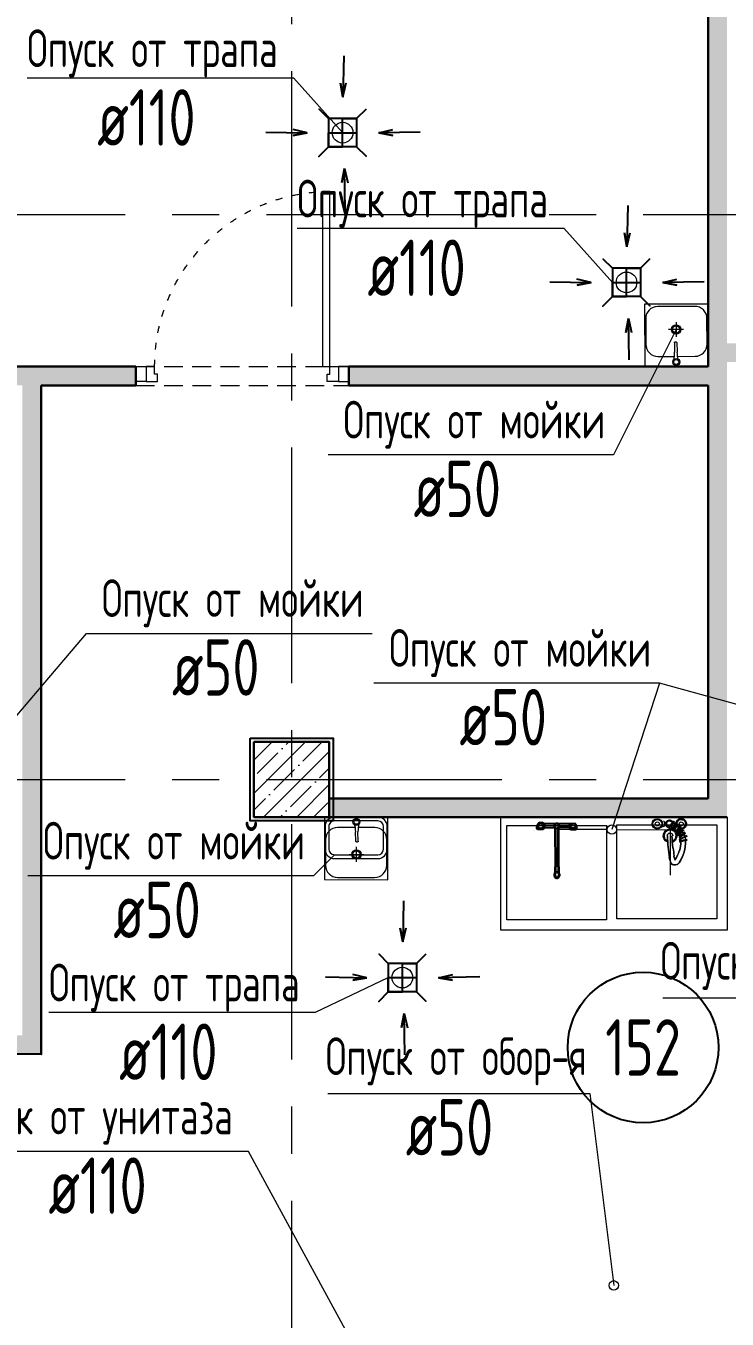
# Model space of a CAD drawing. Header units: millimetres. Extents: x -8689834 to 9419935, y -117443 to 166298.
# Drawn here: x -207644 to -203923, y 109735 to 116603 of the extents above; entities that cross this region are included whole.
import ezdxf
from ezdxf import colors
from ezdxf.entities.mleader import LeaderData, LeaderLine
from ezdxf.enums import TextEntityAlignment as Align
from ezdxf.math import Vec2, Vec3

# ---------------------------------------------------------------- set-up
doc = ezdxf.new("R2010")
doc.units = ezdxf.units.MM
doc.header["$MEASUREMENT"] = 0
for name, pattern in [('ACAD_ISO03W100', [30, 12, -18]), ('ADSK_Штриховая_ш2 п1', [3, 2, -1]), ('CENTER', [2, 1.25, -0.25, 0.25, -0.25])]:
    doc.linetypes.add(name, pattern=pattern)
doc.layers.get('0').update_dxf_attribs({"color": 250, "lineweight": 9})
for name, color, linetype, lineweight in [('АР_Двери', 175, 'Continuous', 18), ('АР_Колонны', 250, 'Continuous', 30), ('АР_Колонны Штрих', 250, 'Continuous', 5), ('АР_Маркер экспликации', 239, 'Continuous', 13), ('АР_Номер помещения', 1, 'Continuous', 25), ('АР_Оси', 195, 'Continuous', 9), ('АР_Отметки', 250, 'Continuous', 15), ('АР_Перегородки газоблок', 165, 'Continuous', 30), ('АР_Перегородки газоблок_Штрих', 165, 'Continuous', 5), ('АР_Помещения_площадь', 19, 'Continuous', 9), ('АР_тонкая линия', 250, 'Continuous', 0), ('ВК_канализация', 32, 'Continuous', 15), ('Оборудование пищеблок', 250, 'Continuous', 5), ('ТХ_пищеблок', 30, 'Continuous', 20)]:
    doc.layers.add(name, color=color, linetype=linetype, lineweight=lineweight)
doc.layers.add('АР_Кровля дорожки', color=245, linetype='Continuous')
doc.layers.add('ТХ_ВК_трапы', color=5, linetype='Continuous')
doc.styles.add('ISOCPEUR', font='isocpeur.ttf', dxfattribs={"width": 0.7})
doc.styles.get("Standard").update_dxf_attribs({"font": 'isocpeur.ttf', "width": 0.7})

# ---------------------------------------------------------------- blocks, each defined once
blk = doc.blocks.new('*U12')
blk.add_lwpolyline([(100, 80), (100, 1010), (140, 1010), (140, 80)], close=True)
for points in [[(0, 0), (0, 80), (55, 80), (55, 0), (0, 0)], [(55, 80), (55, 0), (115, 0), (115, 40), (100, 40), (100, 80), (55, 80)], [(1075, 80), (1075, 0), (1015, 0), (1015, 40), (1030, 40), (1030, 80), (1075, 80)], [(1130, 0), (1130, 80), (1075, 80), (1075, 0), (1130, 0)]]:
    blk.add_lwpolyline(points)
at = {"linetype": 'ACAD_ISO03W100', "ltscale": 3}
blk.add_arc((100, 80), 930, 0, 90, dxfattribs=at)
blk = doc.blocks.new('*U52')
at = {"layer": 'АР_Номер помещения', "color": 7}
blk.add_circle((-5271, -1713.5), 400, dxfattribs=at)
at = {"layer": 'АР_Помещения_площадь', "color": 7}
blk.add_line((-3059.4, -2969.3), (-3481.7, -2969.3), dxfattribs=at)
at = {"color": 7, "style": 'ISOCPEUR', "width": 0.7, "flags": 1}
blk.add_attdef('КАТЕГОРИЯ', (-499.2, -2092.2), '', height=250, dxfattribs=at)
at = {"layer": 'АР_Номер помещения', "color": 7, "style": 'ISOCPEUR', "width": 0.7}
blk.add_attdef('НОМЕР_ПОМЕЩЕНИЯ', text='', height=300, dxfattribs=at).set_placement((-5271, -1713.5), align=Align.MIDDLE_CENTER)
at = {"layer": 'АР_Помещения_площадь', "color": 7, "lineweight": 30, "width": 0.7, "flags": 104}
blk.add_attdef('ИМЯ_ПОМЕЩЕНИЯ', text='', height=100, dxfattribs=at).set_placement((157.6, 1217.1), align=Align.MIDDLE_CENTER)
at = {"layer": 'АР_Помещения_площадь', "color": 7, "style": 'ISOCPEUR', "width": 0.7}
blk.add_attdef('ПЛОЩАДЬ_ПОМЕЩЕНИЯ', text='', height=200, dxfattribs=at).set_placement((-3054.5, -2722.8), align=Align.MIDDLE_RIGHT)
blk = doc.blocks.new('Трапы с разуклонкой')
at = {"layer": 'ТХ_ВК_трапы'}
blk.add_lwpolyline([(364930.9, 183328), (364980.7, 183277.7), (364980.7, 183127.7), (364930.9, 183078), (364980.7, 183127.7), (365129.9, 183127.7), (365180.9, 183076.7), (365129.9, 183127.7), (365055.3, 183127.7), (365055.3, 183277.7), (364980.7, 183277.7), (365129.9, 183277.7), (365178.9, 183326.7), (365129.9, 183277.7), (365129.9, 183127.7), (365129.9, 183202.7), (364980.7, 183202.7)], dxfattribs=at)
blk.add_lwpolyline([(364930.9, 183328), (364980.7, 183277.7), (364980.7, 183127.7), (364930.9, 183078), (364980.7, 183127.7), (365129.9, 183127.7), (365180.9, 183076.7), (365129.9, 183127.7), (365055.3, 183127.7), (365055.3, 183277.7), (364980.7, 183277.7), (365129.9, 183277.7), (365178.9, 183326.7), (365129.9, 183277.7), (365129.9, 183127.7), (365129.9, 183202.7), (364980.7, 183202.7)], dxfattribs=at)
blk = doc.blocks.new('A$C0ce66a75')
at = {"layer": 'Оборудование пищеблок', "color": 217, "true_color": 0x93278f}
for points in [[(600, 0), (0, 0), (0, 1200), (600, 1200)], [(540.2, 615), (40.2, 615), (40.2, 1145), (540.2, 1145)], [(545.1, 30.8), (45.1, 30.8), (45.1, 560.8), (545.1, 560.8)]]:
    blk.add_lwpolyline(points, close=True, dxfattribs=at)
blk = doc.blocks.new('A$C985b353d')
at = {"layer": 'ТХ_ВК_трапы', "ltscale": 100}
for p, q in [((6.4, 408.7), (2.2, 189.2)), ((2.2, 189.2), (-11.2, 263.5)), ((-11.2, 263.5), (2.2, 189.2)), ((2.2, 189.2), (19.8, 264.3)), ((-407.4, 3.3), (-187.9, -0.9)), ((-187.9, -0.9), (-263, 16.7)), ((192.3, -0.9), (267.4, 16.7)), ((411.8, 3.3), (192.3, -0.9)), ((-187.9, -0.9), (-262.2, -14.3)), ((-262.2, -14.3), (-187.9, -0.9)), ((192.3, -0.9), (266.6, -14.3)), ((266.6, -14.3), (192.3, -0.9)), ((9.7, -190.8), (-3.8, -265.2)), ((-3.8, -265.2), (9.7, -190.8)), ((13.8, -410.3), (9.7, -190.8)), ((9.7, -190.8), (27.3, -265.9))]:
    blk.add_line(p, q, dxfattribs=at)
blk = doc.blocks.new('_DotSmall')
at = {"color": 0, "linetype": 'ByBlock', "const_width": 0.5}
blk.add_lwpolyline([(-0.0625, 0, 1), (0.0625, 0, 1)], format="xyb", close=True, dxfattribs=at)
blk = doc.blocks.new('Подложка')
at = {"layer": 'АР_Колонны Штрих', "ltscale": 100}
h = blk.add_hatch(dxfattribs=at)
h.set_pattern_fill('ANSI35', scale=500)
h.set_pattern_definition([(45, (-1163486.01, 152672.16), (-88.388348, 88.388348), []), (45, (-1163397.63, 152672.16), (-88.388348, 88.388348), [156.25, -31.25, 0, -31.25])])
h.paths.add_polyline_path([(-206033.92, 112800.68), (-206433.92, 112800.68), (-206433.92, 112400.68), (-206033.92, 112400.68)])
at = {"layer": 'АР_Перегородки газоблок_Штрих', "ltscale": 100}
h = blk.add_hatch(dxfattribs=at)
h.set_pattern_fill('AR-CONC', scale=30)
h.set_pattern_definition([(50, (0.09, 1576.72), (215.17805, -18.82564), [22.5, -247.5]), (355, (0.09, 1576.72), (-41.6254, 225.65764), [18, -198]), (100.45144, (18.02, 1575.15), (173.55265, 206.832), [19.12206, -210.34263]), (46.1842, (0.09, 1636.72), (320.1724, -49.65578), [33.75, -371.25]), (96.63564, (26.77, 1632.6), (280.3986, 292.2356), [28.6831, -315.51413]), (351.18416, (0.09, 1636.72), (280.3986, 292.2356), [27, -297]), (21, (30.1, 1621.72), (179.07212, -120.78567), [22.5, -247.5]), (326, (30.1, 1621.72), (72.9946, 217.54501), [18, -198]), (71.45144, (45.02, 1611.66), (252.06671, 96.75935), [19.12206, -210.34263]), (37.5, (0.09, 1576.72), (3.647957, 99.868156), [0, -195.6, 0, -201, 0, -198.75]), (7.5, (0.09, 1576.72), (78.92086, 118.323514), [0, -114.6, 0, -191.1, 0, -75.75]), (327.5, (-66.81, 1576.72), (160.14673, -6.766462), [0, -75, 0, -234, 0, -310.5]), (317.5, (-96.8, 1576.72), (174.95585, 30.031495), [0, -97.5, 0, -155.4, 0, -220.5])])
h.paths.add_polyline_path([(-201293.3, 117094.41), (-201947.84, 117094.33), (-201947.83, 116994.26), (-201293.3, 116994.37)])
h.paths.add_polyline_path([(-203077.84, 117094.3), (-204022.73, 117094.26), (-204022.73, 114793.78), (-205930.85, 114793.78), (-205930.85, 114693.78), (-204022.73, 114693.78), (-204022.73, 112500.39), (-206033.9, 112500.68), (-206033.92, 112400.68), (-203922.64, 112400.38), (-203922.73, 114817.84), (-203300.28, 114817.84), (-203300.28, 114917.85), (-203922.64, 114917.84), (-203922.64, 116994.26), (-203077.83, 116994.3)])
h = blk.add_hatch(dxfattribs=at)
h.set_pattern_fill('AR-CONC', scale=30)
h.set_pattern_definition([(50, (0, 0), (215.17805, -18.82564), [22.5, -247.5]), (355, (0, 0), (-41.6254, 225.65764), [18, -198]), (100.45144, (17.93, -1.57), (173.55265, 206.832), [19.12206, -210.34263]), (46.1842, (0, 60), (320.1724, -49.65578), [33.75, -371.25]), (96.63564, (26.68, 55.86), (280.3986, 292.2356), [28.6831, -315.51413]), (351.18416, (0, 60), (280.3986, 292.2356), [27, -297]), (21, (30, 45), (179.07212, -120.78567), [22.5, -247.5]), (326, (30, 45), (72.9946, 217.54501), [18, -198]), (71.45144, (44.92, 34.93), (252.06671, 96.75935), [19.12206, -210.34263]), (37.5, (0, 0), (3.647957, 99.868156), [0, -195.6, 0, -201, 0, -198.75]), (7.5, (0, 0), (78.92086, 118.323514), [0, -114.6, 0, -191.1, 0, -75.75]), (327.5, (-66.9, 0), (160.14673, -6.766462), [0, -75, 0, -234, 0, -310.5]), (317.5, (-96.9, 0), (174.95585, 30.031495), [0, -97.5, 0, -155.4, 0, -220.5])])
h.paths.add_polyline_path([(-207562.83, 114693.78), (-207060.85, 114693.78), (-207060.85, 114793.78), (-211555.35, 114793.78), (-211555.35, 114693.78), (-210693.83, 114693.78), (-210693.83, 113930.68), (-210593.83, 113930.68), (-210593.83, 114693.78), (-207662.83, 114693.78), (-207662.83, 111241.91), (-210361.84, 111243.15), (-210361.84, 111423.89), (-210461.84, 111423.89), (-210461.84, 110864.71), (-210361.84, 110864.71), (-210361.84, 111143.15), (-207562.83, 111141.53)])
at = {"color": 7, "ltscale": 100}
blk.add_lwpolyline([(-206453.92, 112820.68), (-206013.92, 112820.68), (-206013.92, 112380.68), (-206453.92, 112380.68)], close=True, dxfattribs=at)
at = {"layer": 'АР_Колонны', "color": 7, "ltscale": 100}
blk.add_lwpolyline([(-206433.92, 112800.68), (-206033.92, 112800.68), (-206033.92, 112400.68), (-206433.92, 112400.68)], close=True, dxfattribs=at)
at = {"layer": 'АР_Оси', "color": 7, "linetype": 'CENTER', "ltscale": 1000}
for p, q in [((-206233.92, 134363.15), (-206233.92, 78630.8)), ((-224367.61, 115600.68), (-141189.21, 115600.68)), ((-224367.61, 112600.68), (-141189.21, 112600.68))]:
    blk.add_line(p, q, dxfattribs=at)
at = {"layer": 'АР_Перегородки газоблок', "color": 7, "ltscale": 100}
for p, q in [((-204022.73, 117094.26), (-204022.73, 114793.78)), ((-204022.73, 114693.78), (-204022.73, 112500.39)), ((-204022.73, 112500.39), (-206033.9, 112500.68)), ((-203922.73, 112400.38), (-206033.92, 112400.68))]:
    blk.add_line(p, q, dxfattribs=at)
for points in [[(-211535.35, 114793.78), (-207060.85, 114793.78)], [(-207060.85, 114793.78), (-207060.85, 114693.78)], [(-204022.73, 114793.78), (-205930.85, 114793.78), (-205930.85, 114693.78), (-204022.73, 114693.78)], [(-210361.84, 111143.15), (-207562.83, 111141.86), (-207562.83, 114693.78)], [(-207562.83, 114693.78), (-207060.85, 114693.78)]]:
    blk.add_lwpolyline(points, dxfattribs=at)
at = {"layer": 'АР_тонкая линия', "color": 7, "linetype": 'ADSK_Штриховая_ш2 п1', "ltscale": 50}
for p, q in [((-207060.93, 114793.78), (-205930.9, 114793.54)), ((-207060.85, 114693.78), (-205930.85, 114693.3))]:
    blk.add_line(p, q, dxfattribs=at)
at = {"layer": 'ТХ_пищеблок', "color": 7}
for p, q in [((-204024.14, 115125.78), (-204361.14, 115124.35)), ((-204361.14, 115124.35), (-204359.73, 114792.35)), ((-204022.73, 114793.78), (-204024.14, 115125.78)), ((-204094.09, 115113.48), (-204291.09, 115112.64)), ((-204029.24, 114912.75), (-204029.82, 115049.75)), ((-204354.82, 115048.37), (-204354.24, 114911.37)), ((-204154.91, 114991.3), (-204233.22, 114990.89)), ((-204193.8, 115029.92), (-204193.38, 114951.61)), ((-204202.78, 114920.62), (-204202.52, 114921.59)), ((-204202.78, 114920.62), (-204202.52, 114921.59)), ((-204202.78, 114920.62), (-204201.24, 114870.23)), ((-204202.78, 114920.62), (-204201.24, 114870.23)), ((-204202.52, 114921.59), (-204202.08, 114922.51)), ((-204202.08, 114922.51), (-204201.44, 114923.39)), ((-204201.44, 114923.39), (-204200.67, 114924.12)), ((-204201.44, 114923.39), (-204200.67, 114924.12)), ((-204200.67, 114924.12), (-204199.77, 114924.71)), ((-204200.67, 114924.12), (-204199.77, 114924.71)), ((-204199.94, 114924.85), (-204199.41, 114925.2)), ((-204199.77, 114924.72), (-204198.75, 114925.18)), ((-204199.77, 114924.72), (-204198.75, 114925.18)), ((-204199.41, 114925.2), (-204198.65, 114925.55)), ((-204199.14, 114925.21), (-204198.07, 114925.5)), ((-204199.14, 114925.21), (-204198.07, 114925.5)), ((-204198.65, 114925.55), (-204197.83, 114925.77)), ((-204198.07, 114925.5), (-204196.97, 114925.62)), ((-204198.07, 114925.5), (-204196.97, 114925.62)), ((-204197.83, 114925.77), (-204196.98, 114925.86)), ((-204196.98, 114925.86), (-204196.13, 114925.82)), ((-204196.97, 114925.62), (-204195.87, 114925.57)), ((-204196.97, 114925.62), (-204195.87, 114925.57)), ((-204196.13, 114925.82), (-204195.3, 114925.66)), ((-204195.87, 114925.57), (-204194.79, 114925.35)), ((-204195.87, 114925.57), (-204194.79, 114925.35)), ((-204195.3, 114925.66), (-204194.51, 114925.36)), ((-204194.51, 114925.36), (-204193.96, 114925.04)), ((-204194.4, 114925.32), (-204193.36, 114924.93)), ((-204194.4, 114925.32), (-204193.36, 114924.93)), ((-204193.36, 114924.93), (-204192.42, 114924.39)), ((-204193.36, 114924.93), (-204192.42, 114924.39)), ((-204192.42, 114924.39), (-204191.61, 114923.71)), ((-204192.42, 114924.39), (-204191.61, 114923.71)), ((-204191.61, 114923.71), (-204190.9, 114922.88)), ((-204190.91, 114922.88), (-204190.4, 114921.99)), ((-204190.91, 114922.88), (-204190.4, 114921.99)), ((-204190.4, 114921.99), (-204190.08, 114921.03)), ((-204190.4, 114921.99), (-204190.08, 114921.03)), ((-204190.08, 114921.03), (-204188.45, 114871.65)), ((-204289.97, 114847.65), (-204202.68, 114848.02)), ((-204203.55, 114839.89), (-204202.69, 114847.91)), ((-204202.69, 114847.83), (-204201.75, 114858.82)), ((-204201.75, 114858.82), (-204201.24, 114870.23)), ((-204188.46, 114871.71), (-204188.45, 114871.65)), ((-204188.45, 114871.65), (-204188.32, 114870.66)), ((-204188.45, 114871.65), (-204188.32, 114870.66)), ((-204187.06, 114859.3), (-204188.32, 114870.66)), ((-204185.72, 114848.99), (-204187.06, 114859.3)), ((-204184.34, 114841.13), (-204185.73, 114849.07)), ((-204185.56, 114848.09), (-204092.97, 114848.48)), ((-204205.94, 114830.69), (-204204.62, 114834.09)), ((-204204.65, 114833.94), (-204203.55, 114839.89)), ((-204182.86, 114835.26), (-204184.34, 114841.13)), ((-204181.35, 114832.1), (-204182.89, 114835.41)), ((-204181.35, 114832.1), (-204182.89, 114835.41)), ((-206060.05, 112400.97), (-206060.36, 112068.97)), ((-205776.57, 112380.7), (-206006.57, 112380.92)), ((-205723.36, 112068.65), (-205723.05, 112400.65)), ((-206056.6, 112350.96), (-206056.71, 112230.96)), ((-206036.6, 112350.94), (-206036.71, 112230.94)), ((-205897.51, 112345.81), (-205990.1, 112345.9)), ((-205901.63, 112361.82), (-205900.11, 112358.51)), ((-205901.63, 112361.82), (-205900.11, 112358.51)), ((-205900.15, 112358.65), (-205898.69, 112352.78)), ((-205898.69, 112352.78), (-205897.34, 112344.83)), ((-205897.35, 112344.91), (-205896.07, 112334.59)), ((-205896.07, 112334.59), (-205894.87, 112323.23)), ((-205894.74, 112322.23), (-205894.87, 112323.23)), ((-205894.74, 112322.23), (-205894.87, 112323.23)), ((-205894.73, 112322.17), (-205894.74, 112322.23)), ((-205893.37, 112272.85), (-205894.74, 112322.23)), ((-205881.38, 112335), (-205881.95, 112323.59)), ((-205880.66, 112273.2), (-205881.95, 112323.59)), ((-205880.66, 112273.2), (-205881.95, 112323.59)), ((-205880.38, 112345.98), (-205881.38, 112335)), ((-205793.1, 112345.72), (-205880.39, 112345.8)), ((-205879.48, 112353.92), (-205880.38, 112345.91)), ((-205878.35, 112359.86), (-205879.48, 112353.92)), ((-205877.04, 112363.1), (-205878.38, 112359.72)), ((-205746.71, 112230.67), (-205746.6, 112350.67)), ((-205726.71, 112230.65), (-205726.6, 112350.65)), ((-206054.16, 112281.96), (-206054.29, 112144.96)), ((-205893.05, 112271.89), (-205893.37, 112272.85)), ((-205893.05, 112271.89), (-205893.37, 112272.85)), ((-205892.55, 112271), (-205893.05, 112271.89)), ((-205892.55, 112271), (-205893.05, 112271.89)), ((-205891.85, 112270.16), (-205892.55, 112271)), ((-205891.04, 112269.48), (-205891.85, 112270.16)), ((-205891.04, 112269.48), (-205891.85, 112270.16)), ((-205890.11, 112268.94), (-205891.04, 112269.48)), ((-205890.11, 112268.94), (-205891.04, 112269.48)), ((-205890.21, 112163.94), (-205890.22, 112242.25)), ((-205889.07, 112268.54), (-205890.11, 112268.94)), ((-205889.07, 112268.54), (-205890.11, 112268.94)), ((-205888.96, 112268.5), (-205889.51, 112268.82)), ((-205888.18, 112268.2), (-205888.96, 112268.5)), ((-205887.61, 112268.28), (-205888.68, 112268.5)), ((-205887.61, 112268.28), (-205888.68, 112268.5)), ((-205887.35, 112268.02), (-205888.18, 112268.2)), ((-205886.5, 112268.22), (-205887.61, 112268.28)), ((-205886.5, 112268.22), (-205887.61, 112268.28)), ((-205886.49, 112267.98), (-205887.35, 112268.02)), ((-205885.4, 112268.34), (-205886.5, 112268.22)), ((-205885.4, 112268.34), (-205886.5, 112268.22)), ((-205885.64, 112268.07), (-205886.49, 112267.98)), ((-205884.83, 112268.29), (-205885.64, 112268.07)), ((-205884.33, 112268.62), (-205885.4, 112268.34)), ((-205884.33, 112268.62), (-205885.4, 112268.34)), ((-205884.06, 112268.63), (-205884.83, 112268.29)), ((-205883.7, 112269.11), (-205884.72, 112268.66)), ((-205883.7, 112269.11), (-205884.72, 112268.66)), ((-205883.53, 112268.98), (-205884.06, 112268.63)), ((-205882.8, 112269.71), (-205883.7, 112269.11)), ((-205882.8, 112269.71), (-205883.7, 112269.11)), ((-205882.03, 112270.43), (-205882.8, 112269.71)), ((-205882.03, 112270.43), (-205882.8, 112269.71)), ((-205881.37, 112271.31), (-205882.03, 112270.43)), ((-205880.93, 112272.23), (-205881.38, 112271.31)), ((-205880.66, 112273.2), (-205880.93, 112272.23)), ((-205880.66, 112273.2), (-205880.93, 112272.23)), ((-205729.29, 112144.66), (-205729.16, 112281.66)), ((-206006.76, 112180.92), (-205776.76, 112180.7)), ((-206006.74, 112200.92), (-205776.74, 112200.7)), ((-205928.91, 112202.76), (-205850.59, 112202.77)), ((-206060.36, 112068.97), (-205723.36, 112068.65)), ((-205990.35, 112080.9), (-205793.35, 112080.72))]:
    blk.add_line(p, q, dxfattribs=at)
at = {"layer": 'ТХ_пищеблок', "color": 7, "linetype": 'ByBlock', "lineweight": -2, "ltscale": 100}
for p, q in [((-204920.53, 112370.71), (-204931.48, 112357.67)), ((-204920.53, 112370.71), (-204931.48, 112357.67)), ((-204920.53, 112370.71), (-204915.54, 112374.73)), ((-204920.53, 112370.71), (-204915.54, 112374.73)), ((-204920.53, 112370.71), (-204918.52, 112367.72)), ((-204920.53, 112370.71), (-204918.52, 112367.72)), ((-204915.54, 112374.73), (-204906.53, 112371.76)), ((-204915.54, 112374.73), (-204906.53, 112371.76)), ((-204895.52, 112367.8), (-204906.53, 112371.76)), ((-204895.52, 112367.8), (-204906.53, 112371.76)), ((-204732.37, 112370.88), (-204721.4, 112357.86)), ((-204732.37, 112370.88), (-204721.4, 112357.86)), ((-204916.52, 112368.73), (-204932.43, 112344.67)), ((-204916.52, 112368.73), (-204932.43, 112344.67)), ((-204932.43, 112344.67), (-204931.48, 112357.67)), ((-204929.4, 112335.68), (-204932.43, 112344.67)), ((-204929.4, 112335.68), (-204932.43, 112344.67)), ((-204899.4, 112334.79), (-204929.4, 112335.68)), ((-204899.4, 112334.79), (-204929.4, 112335.68)), ((-204927.49, 112358.69), (-204917.52, 112367.72)), ((-204927.49, 112358.69), (-204917.52, 112367.72)), ((-204927.49, 112358.69), (-204927.45, 112348.69)), ((-204927.49, 112358.69), (-204927.45, 112348.69)), ((-204917.41, 112338.72), (-204927.45, 112348.69)), ((-204917.41, 112338.72), (-204927.45, 112348.69)), ((-204918.52, 112367.72), (-204916.52, 112368.73)), ((-204918.52, 112367.72), (-204916.52, 112368.73)), ((-204917.52, 112367.72), (-204905.52, 112367.77)), ((-204917.52, 112367.72), (-204905.52, 112367.77)), ((-204905.41, 112338.77), (-204917.41, 112338.72)), ((-204905.41, 112338.77), (-204917.41, 112338.72)), ((-204909.53, 112369.75), (-204916.52, 112368.73)), ((-204909.53, 112369.75), (-204916.52, 112368.73)), ((-204909.53, 112369.75), (-204908.52, 112367.75)), ((-204909.53, 112369.75), (-204908.52, 112367.75)), ((-204894.45, 112347.81), (-204908.52, 112367.75)), ((-204908.52, 112367.75), (-204897.51, 112365.79)), ((-204894.45, 112347.81), (-204908.52, 112367.75)), ((-204908.52, 112367.75), (-204897.51, 112365.79)), ((-204905.52, 112367.77), (-204895.49, 112358.8)), ((-204905.52, 112367.77), (-204895.49, 112358.8)), ((-204895.45, 112348.8), (-204905.41, 112338.77)), ((-204895.45, 112348.8), (-204905.41, 112338.77)), ((-204891.44, 112344.82), (-204899.4, 112334.79)), ((-204891.44, 112344.82), (-204899.4, 112334.79)), ((-204897.51, 112365.79), (-204892.48, 112356.81)), ((-204897.51, 112365.79), (-204892.48, 112356.81)), ((-204895.52, 112367.8), (-204757.38, 112367.92)), ((-204895.52, 112367.8), (-204891.49, 112358.82)), ((-204895.52, 112367.8), (-204891.49, 112358.82)), ((-204895.49, 112358.8), (-204895.45, 112348.8)), ((-204895.49, 112358.8), (-204895.45, 112348.8)), ((-204892.48, 112356.81), (-204894.45, 112347.81)), ((-204892.48, 112356.81), (-204894.45, 112347.81)), ((-204894.45, 112347.81), (-204891.44, 112344.82)), ((-204894.45, 112347.81), (-204891.44, 112344.82)), ((-204891.49, 112358.82), (-204892.45, 112347.81)), ((-204891.49, 112358.82), (-204892.45, 112347.81)), ((-204891.44, 112344.82), (-204892.45, 112347.81)), ((-204891.44, 112344.82), (-204892.45, 112347.81)), ((-204891.54, 112345.14), (-204836.43, 112345.19)), ((-204841.39, 112359.08), (-204841.41, 112349.08)), ((-204841.39, 112359.08), (-204841.41, 112349.08)), ((-204841.41, 112349.08), (-204832.42, 112342.06)), ((-204841.41, 112349.08), (-204832.42, 112342.06)), ((-204832.38, 112366.06), (-204841.39, 112359.08)), ((-204832.38, 112366.06), (-204841.39, 112359.08)), ((-204838.39, 112360.07), (-204838.41, 112349.07)), ((-204838.39, 112360.07), (-204838.41, 112349.07)), ((-204838.41, 112349.07), (-204831.42, 112342.06)), ((-204838.41, 112349.07), (-204831.42, 112342.06)), ((-204831.38, 112367.06), (-204838.39, 112360.07)), ((-204831.38, 112367.06), (-204838.39, 112360.07)), ((-204836.43, 112345.19), (-204836.24, 112136.15)), ((-204829.38, 112367.06), (-204836.4, 112357.07)), ((-204829.38, 112367.06), (-204836.4, 112357.07)), ((-204836.4, 112357.07), (-204836.39, 112351.24)), ((-204836.39, 112351.24), (-204829.36, 112342.06)), ((-204832.42, 112342.06), (-204820.42, 112342.04)), ((-204832.42, 112342.06), (-204820.42, 112342.04)), ((-204820.38, 112366.04), (-204832.38, 112366.06)), ((-204820.38, 112366.04), (-204832.38, 112366.06)), ((-204821.38, 112367.04), (-204831.38, 112367.06)), ((-204821.38, 112367.04), (-204831.38, 112367.06)), ((-204816.4, 112357.03), (-204823.38, 112367.05)), ((-204816.4, 112357.03), (-204823.38, 112367.05)), ((-204816.34, 112351.25), (-204823.36, 112342.06)), ((-204821.42, 112342.04), (-204814.41, 112349.03)), ((-204821.42, 112342.04), (-204814.41, 112349.03)), ((-204814.39, 112360.03), (-204821.38, 112367.04)), ((-204814.39, 112360.03), (-204821.38, 112367.04)), ((-204820.42, 112342.04), (-204811.41, 112349.02)), ((-204820.42, 112342.04), (-204811.41, 112349.02)), ((-204811.39, 112359.02), (-204820.38, 112366.04)), ((-204811.39, 112359.02), (-204820.38, 112366.04)), ((-204761.31, 112345.25), (-204816.43, 112345.21)), ((-204816.24, 112136.17), (-204816.43, 112345.14)), ((-204816.34, 112357.09), (-204816.34, 112351.25)), ((-204814.41, 112349.03), (-204814.39, 112360.03)), ((-204814.41, 112349.03), (-204814.39, 112360.03)), ((-204811.41, 112349.02), (-204811.39, 112359.02)), ((-204811.41, 112349.02), (-204811.39, 112359.02)), ((-204761.42, 112344.93), (-204760.41, 112347.93)), ((-204758.41, 112347.93), (-204761.42, 112344.93)), ((-204761.42, 112344.93), (-204760.41, 112347.93)), ((-204758.41, 112347.93), (-204761.42, 112344.93)), ((-204761.42, 112344.93), (-204753.44, 112334.92)), ((-204761.42, 112344.93), (-204753.44, 112334.92)), ((-204757.38, 112367.92), (-204761.39, 112358.93)), ((-204757.38, 112367.92), (-204761.39, 112358.93)), ((-204761.39, 112358.93), (-204760.41, 112347.93)), ((-204761.39, 112358.93), (-204760.41, 112347.93)), ((-204755.38, 112365.92), (-204760.4, 112356.93)), ((-204755.38, 112365.92), (-204760.4, 112356.93)), ((-204760.4, 112356.93), (-204758.41, 112347.93)), ((-204760.4, 112356.93), (-204758.41, 112347.93)), ((-204758.41, 112347.93), (-204744.38, 112367.9)), ((-204758.41, 112347.93), (-204744.38, 112367.9)), ((-204757.39, 112358.92), (-204757.41, 112348.92)), ((-204757.39, 112358.92), (-204757.41, 112348.92)), ((-204757.41, 112348.92), (-204747.43, 112338.9)), ((-204757.41, 112348.92), (-204747.43, 112338.9)), ((-204747.38, 112367.9), (-204757.39, 112358.92)), ((-204747.38, 112367.9), (-204757.39, 112358.92)), ((-204744.38, 112367.9), (-204755.38, 112365.92)), ((-204744.38, 112367.9), (-204755.38, 112365.92)), ((-204753.44, 112334.92), (-204723.44, 112335.86)), ((-204753.44, 112334.92), (-204723.44, 112335.86)), ((-204747.43, 112338.9), (-204735.43, 112338.88)), ((-204747.43, 112338.9), (-204735.43, 112338.88)), ((-204736.37, 112368.88), (-204720.42, 112344.85)), ((-204736.37, 112368.88), (-204720.42, 112344.85)), ((-204735.43, 112338.88), (-204725.41, 112348.86)), ((-204735.43, 112338.88), (-204725.41, 112348.86)), ((-204725.39, 112358.86), (-204735.38, 112367.88)), ((-204725.39, 112358.86), (-204735.38, 112367.88)), ((-204725.39, 112358.86), (-204725.41, 112348.86)), ((-204725.39, 112358.86), (-204725.41, 112348.86)), ((-204723.44, 112335.86), (-204720.42, 112344.85)), ((-204723.44, 112335.86), (-204720.42, 112344.85)), ((-204720.42, 112344.85), (-204721.4, 112357.86)), ((-204839.21, 112096.15), (-204835.22, 112106.15)), ((-204839.2, 112090.15), (-204839.21, 112096.15)), ((-204836.2, 112092.15), (-204836.24, 112136.15)), ((-204835.22, 112106.15), (-204828.22, 112112.16)), ((-204828.22, 112112.16), (-204824.22, 112112.16)), ((-204824.22, 112112.16), (-204817.22, 112106.17)), ((-204817.22, 112106.17), (-204813.21, 112096.17)), ((-204816.24, 112136.17), (-204816.2, 112092.17)), ((-204813.21, 112096.17), (-204813.2, 112090.17)), ((-204835.19, 112080.15), (-204839.2, 112090.15)), ((-204829.19, 112080.16), (-204836.2, 112092.15)), ((-204828.19, 112074.16), (-204835.19, 112080.15)), ((-204823.19, 112080.16), (-204829.19, 112080.16)), ((-204824.19, 112074.16), (-204828.19, 112074.16)), ((-204817.19, 112080.17), (-204824.19, 112074.16)), ((-204816.2, 112092.17), (-204823.19, 112080.16)), ((-204813.2, 112090.17), (-204817.19, 112080.17))]:
    blk.add_line(p, q, dxfattribs=at)
at = {"layer": 'ТХ_пищеблок', "color": 7, "lineweight": 0}
for points in [[(-204260.9, 112349.91, 0.5029621), (-204260.9, 112380.47, -0.5029621)], [(-204213.05, 112374, 1.6395732), (-204232.59, 112346.33, -1.6395732)], [(-204212.14, 112371.96, 1.8791485), (-204230.36, 112346.17, -1.8791485)], [(-204167.62, 112337.72, 3.3495143), (-204192.13, 112355.29, -3.3495143)], [(-204163.91, 112342.07, 2.5734002), (-204189.29, 112360.61, -2.5734002)], [(-204219.74, 112337.19, 0.9218437), (-204237.34, 112267.71, -0.9218437)], [(-204208.84, 112328.61, 1.1087074), (-204236.72, 112271.95, -1.1087074)], [(-204210.9, 112301.73, 1.0000493), (-204240.52, 112301.73, -1.0000493)], [(-204216.11, 112301.73, 0.0085311), (-204211.26, 112238.12, -0.0085311)], [(-204206.5, 112332.13, 0.0714966), (-204215.86, 112336.32, -0.0714966)], [(-204210.87, 112273.67, 0.4137794), (-204197.63, 112316.52, -0.4137794)], [(-204209.67, 112269.54, 0.4231027), (-204194.02, 112318.71, -0.4231027)], [(-204199.36, 112319.42, 0.0758007), (-204205.82, 112326.46, -0.0758007)], [(-204196.28, 112322.4, 0.0712357), (-204203.27, 112329.84, -0.0712357)], [(-204190.18, 112357.04, 0.0068783), (-204197.87, 112362.77, -0.0068783)], [(-204187.84, 112355.98, 0.1115713), (-204181.81, 112347.69, -0.1115713)], [(-204179.75, 112348.73, 0.0068665), (-204187.17, 112354.7, -0.0068665)], [(-204172.54, 112336.13, 0.0200707), (-204179.7, 112343.2, -0.0200707)], [(-204178.72, 112345.41, 0.1211221), (-204168.15, 112341.98, -0.1211221)], [(-204163.42, 112325.16, 0.0210487), (-204170.01, 112333.33, -0.0210487)], [(-204153.24, 112313.66, 0.0304455), (-204158.83, 112323.1, -0.0304455)], [(-204146.67, 112296.99, 0.0388219), (-204151.54, 112310.17, -0.0388219)], [(-204239.65, 112299.21, 0.0301525), (-204227.84, 112184.81, -0.0301525)], [(-204208.89, 112236.46, 0.021688), (-204203.24, 112194.77, -0.021688)], [(-204176.14, 112221.15, 0.0734966), (-204168.59, 112271.92, -0.0734966)], [(-204143.37, 112277.61, 0.0437078), (-204145.7, 112293.29, -0.0437078)], [(-204230.54, 112187.1, 0.0767929), (-204220.76, 112158.39, -0.0767929)], [(-204205.05, 112193.88, 0.0486418), (-204199.29, 112172.88, -0.0486418)], [(-204198.59, 112176.59, 0.0865616), (-204177.65, 112222.17, -0.0865616)], [(-204220.05, 112157.06, 0.1284458), (-204210.39, 112147.07, -0.1284458)], [(-204209.73, 112149.78, 0.2632025), (-204190.98, 112149.74, -0.2632025)]]:
    blk.add_lwpolyline(points, format="xyb", close=True, dxfattribs=at)
for points in [[(-204220.56, 112377.92, -0.0163587), (-204200.94, 112364.97, 0.0163587), (-204221.91, 112377.64, 1.0001093), (-204237.97, 112352.76, -1.0001093), (-204220.56, 112377.92)], [(-204176.97, 112158.69, -0.0984024), (-204188.79, 112148.38, 0.0984024), (-204177.52, 112159.78, 0.1538852), (-204143.23, 112275.65, -0.1538852), (-204176.97, 112158.69)]]:
    blk.add_lwpolyline(points, format="xyb", dxfattribs=at)
for points in [[(-204206.67, 112380.01), (-204232.05, 112346.16)], [(-204227.82, 112341.92), (-204202.44, 112380.01)], [(-204193.97, 112371.54), (-204219.36, 112337.69)], [(-204215.13, 112333.46), (-204189.74, 112371.54)], [(-204261.67, 112354.62), (-204274.37, 112346.16)], [(-204223.59, 112350.39), (-204232.05, 112358.85), (-204223.59, 112350.39), (-204215.13, 112346.16)], [(-204185.51, 112363.08), (-204210.9, 112329.23)], [(-204202.44, 112337.69), (-204210.9, 112341.92)], [(-204206.67, 112329.23), (-204181.28, 112363.08)], [(-204193.97, 112329.23), (-204198.21, 112333.46), (-204202.44, 112333.46), (-204198.21, 112333.46)], [(-204172.82, 112354.62), (-204198.21, 112320.77)], [(-204193.97, 112320.77), (-204168.59, 112354.62)], [(-204164.36, 112346.16), (-204189.74, 112312.31)], [(-204185.51, 112320.77), (-204189.74, 112320.77), (-204189.74, 112325), (-204189.74, 112320.77)], [(-204185.51, 112308.08), (-204160.12, 112341.92)], [(-204155.89, 112333.46), (-204185.51, 112303.84)], [(-204181.28, 112299.61), (-204151.66, 112333.46)], [(-204172.82, 112299.61), (-204172.82, 112303.84), (-204177.05, 112308.08), (-204181.28, 112312.31), (-204181.28, 112316.54), (-204181.28, 112312.31), (-204177.05, 112308.08), (-204172.82, 112303.84)], [(-204147.43, 112320.77), (-204177.05, 112295.38)], [(-204177.05, 112291.15), (-204143.2, 112316.54)], [(-204177.05, 112282.69), (-204134.74, 112299.61), (-204177.05, 112282.69), (-204138.97, 112303.84)], [(-204134.74, 112282.69), (-204177.05, 112274.23)], [(-204177.05, 112269.99), (-204134.74, 112278.46)], [(-204168.59, 112286.92), (-204168.59, 112291.15), (-204172.82, 112295.38), (-204168.59, 112291.15)], [(-204168.59, 112278.46), (-204168.59, 112282.69)]]:
    blk.add_lwpolyline(points, close=True, dxfattribs=at)
for points in [[(-204945.77, 112328.86), (-204945.77, 112328.86)], [(-204227.82, 112346.16), (-204227.82, 112346.16)], [(-204227.82, 112346.16), (-204227.82, 112346.16)], [(-204219.36, 112337.69), (-204219.36, 112337.69)], [(-204219.36, 112337.69), (-204219.36, 112337.69)], [(-204206.67, 112329.23), (-204206.67, 112329.23)], [(-204206.67, 112329.23), (-204206.67, 112329.23)], [(-204198.21, 112320.77), (-204198.21, 112320.77)], [(-204198.21, 112320.77), (-204198.21, 112320.77)], [(-204189.74, 112312.31), (-204189.74, 112312.31)], [(-204189.74, 112312.31), (-204189.74, 112312.31)], [(-204181.28, 112363.08), (-204181.28, 112363.08)], [(-204181.28, 112363.08), (-204181.28, 112363.08)], [(-204181.28, 112303.84), (-204181.28, 112303.84)], [(-204181.28, 112303.84), (-204181.28, 112303.84)], [(-204172.82, 112354.62), (-204172.82, 112354.62)], [(-204172.82, 112354.62), (-204172.82, 112354.62)], [(-204160.12, 112346.16), (-204160.12, 112346.16)], [(-204160.12, 112346.16), (-204160.12, 112346.16)], [(-204151.66, 112333.46), (-204151.66, 112333.46)], [(-204151.66, 112333.46), (-204151.66, 112333.46)], [(-204143.2, 112320.77), (-204143.2, 112320.77)], [(-204143.2, 112320.77), (-204143.2, 112320.77)], [(-204177.05, 112291.15), (-204177.05, 112291.15)], [(-204177.05, 112291.15), (-204177.05, 112291.15)], [(-204177.05, 112282.69), (-204177.05, 112282.69)], [(-204177.05, 112282.69), (-204177.05, 112282.69)], [(-204177.05, 112274.23), (-204177.05, 112274.23)], [(-204177.05, 112274.23), (-204177.05, 112274.23)], [(-204138.97, 112299.61), (-204138.97, 112299.61)], [(-204138.97, 112299.61), (-204138.97, 112299.61)], [(-204134.74, 112278.46), (-204134.74, 112278.46)], [(-204134.74, 112278.46), (-204134.74, 112278.46)]]:
    blk.add_lwpolyline(points, dxfattribs=at)
at = {"layer": 'ТХ_пищеблок', "color": 7}
for centre, radius in [((-204192.84, 114818.06), 18.25), ((-204192.84, 114818.06), 13), ((-205890.08, 112375.81), 18.25), ((-205890.08, 112375.81), 13)]:
    blk.add_circle(centre, radius, dxfattribs=at)
at = {"layer": 'ТХ_пищеблок', "color": 7, "lineweight": 0}
for centre, radius in [((-204293.4, 112365.2), 27.5), ((-204293.4, 112365.2), 27.5), ((-204293.41, 112365.2), 23.27), ((-204293.41, 112365.2), 23.27), ((-204293.4, 112365.19), 10.58), ((-204293.4, 112365.19), 10.58), ((-204166.47, 112365.19), 10.58), ((-204166.47, 112365.19), 10.58)]:
    blk.add_circle(centre, radius, dxfattribs=at)
at = {"layer": 'ТХ_пищеблок', "color": 7, "linetype": 'ByBlock', "lineweight": -2, "ltscale": 100}
for centre in [(-204912.47, 112354.24), (-204912.47, 112354.24), (-204740.4, 112354.39), (-204740.4, 112354.39)]:
    blk.add_circle(centre, 13, dxfattribs=at)
at = {"layer": 'ТХ_пищеблок', "color": 7}
for centre, radius, start, end in [((-204290.82, 115048.64), 64, 90.243121, 180.243121), ((-204093.82, 115049.48), 64, 0.243121, 90.243121), ((-204093.24, 114912.48), 64, 270.243121, 0.243121), ((-204290.24, 114911.65), 64, 180.243121, 270.243121), ((-206006.6, 112350.92), 50, 89.946412, 179.946412), ((-206006.6, 112350.92), 30, 89.946412, 179.946412), ((-205776.6, 112350.7), 30, 359.946412, 89.946412), ((-205776.6, 112350.7), 50, 359.946412, 89.946412), ((-205990.16, 112281.9), 64, 89.946412, 179.946412), ((-205793.16, 112281.72), 64, 359.946412, 89.946412), ((-206006.71, 112230.92), 50, 179.946412, 269.946412), ((-206006.71, 112230.92), 30, 179.946412, 269.946412), ((-205776.71, 112230.7), 50, 269.946412, 359.946412), ((-205776.71, 112230.7), 30, 269.946412, 359.946412), ((-205990.29, 112144.9), 64, 179.946412, 269.946412), ((-205793.29, 112144.72), 64, 269.946412, 359.946412)]:
    blk.add_arc(centre, radius, start, end, dxfattribs=at)
for centre, major_axis in [((-204193.59, 114991.1), (16.52, -16.38)), ((-204193.59, 114991.1), (13.52, -13.41)), ((-205890.22, 112202.76), (-16.44, 16.47)), ((-205890.22, 112202.76), (-13.45, 13.48))]:
    blk.add_ellipse(centre, major_axis=major_axis, ratio=1, start_param=4.712389, end_param=10.9955743, dxfattribs=at)
at = {"layer": 'АР_Двери', "color": 7, "xscale": -1}
blk.add_blockref('*U12', (-205930.85, 114713.78), dxfattribs=at)
at = {"layer": 'АР_Маркер экспликации', "color": 7}
ref = blk.add_blockref('*U52', (-199097.94, 112891.04), dxfattribs=at)
ref.add_attrib('НОМЕР_ПОМЕЩЕНИЯ', '152', dxfattribs={"layer": 'АР_Номер помещения', "color": 7, "height": 300, "style": 'ISOCPEUR', "width": 0.7}).set_placement((-204368.96, 111177.55), align=Align.MIDDLE_CENTER)
ref.add_attrib('ПЛОЩАДЬ_ПОМЕЩЕНИЯ', '34.78', dxfattribs={"layer": 'АР_Помещения_площадь', "color": 7, "height": 200, "style": 'ISOCPEUR', "width": 0.7}).set_placement((-202152.44, 110168.28), align=Align.MIDDLE_RIGHT)
at = {"layer": 'АР_тонкая линия', "color": 7, "ltscale": 500}
blk.add_blockref('A$C985b353d', (-205963.52, 116036.06, -78.22), dxfattribs=at)
at = {"layer": 'Оборудование пищеблок', "color": 7, "rotation": 270}
blk.add_blockref('A$C0ce66a75', (-205123.05, 112400.69), dxfattribs=at)
at = {"layer": 'ТХ_ВК_трапы', "color": 7, "lineweight": 9, "xscale": -1}
blk.add_blockref('Трапы с разуклонкой', (159091.77, -67166.68, -78.22), dxfattribs=at)
at = {"layer": 'АР_Отметки', "color": 7}
ml = blk.add_multileader_mtext('Standard', dxfattribs=at)
ml.set_content('-0,180', color=7, style='ISOCPEUR')
ml.set_leader_properties(color=256, linetype='Continuous', lineweight=-1)
ml.set_arrow_properties(name='DOTSMALL')
ml.build(insert=Vec2(0, 0))
ml.multileader.update_dxf_attribs({"has_text_frame": 1, "text_left_attachment_type": 4, "text_right_attachment_type": 4, "dogleg_length": 100, "arrow_head_size": 180})
ctx = ml.context
ctx.base_point, ctx.char_height, ctx.arrow_head_size, ctx.landing_gap_size, ctx.plane_origin = Vec3(-204920.73, 122356.47), 250, 180, 50, Vec3(-207081.94, 121407.72)
ctx.left_attachment, ctx.right_attachment = 4, 4
notes = []
notes.append((ctx, [(0, (0, 0, 0), (0, 0), (1, 0), 1, [])]))
ctx.mtext.insert, ctx.mtext.width, ctx.mtext.line_spacing_style, ctx.mtext.flow_direction = Vec3(-204870.73, 122689.8), 852.697, 2, 5
ml = blk.add_multileader_mtext('Standard', dxfattribs=at)
ml.set_content('{\\W0.8;-2,730}', color=7, style='ISOCPEUR')
ml.set_leader_properties(color=256, linetype='Continuous', lineweight=-1)
ml.set_arrow_properties(name='DOTSMALL')
ml.build(insert=Vec2(0, 0))
ml.multileader.update_dxf_attribs({"has_text_frame": 1, "text_left_attachment_type": 4, "text_right_attachment_type": 4, "dogleg_length": 100, "arrow_head_size": 180})
ctx = ml.context
ctx.base_point, ctx.char_height, ctx.arrow_head_size, ctx.landing_gap_size, ctx.plane_origin = Vec3(-314791.32, 121809.02, 0), 250, 180, 50, Vec3(-319449.83, 117956.71, 0)
ctx.left_attachment, ctx.right_attachment = 4, 4
notes.append((ctx, [(0, (0, 0, 0), (0, 0), (1, 0), 1, [])]))
ctx.mtext.insert, ctx.mtext.width, ctx.mtext.defined_height, ctx.mtext.line_spacing_style, ctx.mtext.flow_direction = Vec3(-314741.32, 122142.35, 0), 769.989, 343.89, 2, 5
ml = blk.add_multileader_mtext('Standard', dxfattribs=at)
ml.set_content('{\\W0.8;-2,430}', color=7, style='ISOCPEUR')
ml.set_leader_properties(color=256, linetype='Continuous', lineweight=-1)
ml.set_arrow_properties(name='DOTSMALL')
ml.build(insert=Vec2(0, 0))
ml.multileader.update_dxf_attribs({"has_text_frame": 1, "text_left_attachment_type": 4, "text_right_attachment_type": 4, "dogleg_length": 100, "arrow_head_size": 180})
ctx = ml.context
ctx.base_point, ctx.char_height, ctx.arrow_head_size, ctx.landing_gap_size, ctx.plane_origin = Vec3(-301002.25, 120038.58), 250, 180, 50, Vec3(-299949.55, 118383.41)
ctx.left_attachment, ctx.right_attachment = 4, 4
notes.append((ctx, [(0, (0, 0, 0), (0, 0), (1, 0), 1, [])]))
ctx.mtext.insert, ctx.mtext.width, ctx.mtext.line_spacing_style, ctx.mtext.flow_direction = Vec3(-300952.25, 120371.92), 852.697, 2, 5
ml = blk.add_multileader_mtext('Standard', dxfattribs=at)
ml.set_content('{\\W0.8;-2,430}', color=7, style='ISOCPEUR')
ml.set_leader_properties(color=256, linetype='Continuous', lineweight=-1)
ml.set_arrow_properties(name='DOTSMALL')
ml.build(insert=Vec2(0, 0))
ml.multileader.update_dxf_attribs({"has_text_frame": 1, "text_left_attachment_type": 4, "text_right_attachment_type": 4, "dogleg_length": 100, "arrow_head_size": 180})
ctx = ml.context
ctx.base_point, ctx.char_height, ctx.arrow_head_size, ctx.landing_gap_size, ctx.plane_origin = Vec3(-336711.89, 117132.66), 250, 180, 50, Vec3(-335659.19, 115477.48)
ctx.left_attachment, ctx.right_attachment = 4, 4
notes.append((ctx, [(0, (0, 0, 0), (0, 0), (1, 0), 1, [])]))
ctx.mtext.insert, ctx.mtext.width, ctx.mtext.line_spacing_style, ctx.mtext.flow_direction = Vec3(-336661.89, 117465.99), 852.697, 2, 5
for ctx, leaders in notes:
    for number, flags, end, landing, length, lines in leaders:
        leader = LeaderData()
        leader.index, (leader.has_last_leader_line, leader.has_dogleg_vector, leader.attachment_direction) = number, flags
        leader.last_leader_point, leader.dogleg_vector, leader.dogleg_length = Vec3(end), Vec3(landing), length
        for number, points, colour, breaks in lines:
            line = LeaderLine()
            line.index, line.vertices, line.color, line.breaks = number, Vec3.list(points), colors.encode_raw_color(colour), breaks
            leader.lines.append(line)
        ctx.leaders.append(leader)

msp = doc.modelspace()

# ---------------------------------------------------------------- block references
at = {"layer": 'АР_Кровля дорожки', "color": 7}
msp.add_blockref('Подложка', (0, 0), dxfattribs=at)

# ---------------------------------------------------------------- next in the draw order: linework, layer by layer
at = {"layer": 'ВК_канализация', "color": 18, "lineweight": 13, "ltscale": 500, "true_color": 0x000000}
for points, elevation in [([(-207638.1, 116327), (-206224.1, 116327), (-205963.5, 116036.1)], -78.2), ([(-207521.9, 111364.8), (-206107.8, 111364.8), (-205721, 111548.5)], 171.1), ([(-206042.2, 110933.8), (-204652, 110933.8), (-204524.1, 109914.1)], 171.1)]:
    msp.add_lwpolyline(points, dxfattribs=dict(at, elevation=elevation))
for points in [[(-206204.1, 115528.7), (-204790, 115528.7), (-204529.5, 115237.8)], [(-204194.1, 114991.1), (-204525.3, 114324.8), (-206040.6, 114324.8)], [(-207741.1, 112882.1), (-207322.5, 113376.7), (-205807.2, 113376.7)], [(-203845.2, 112992.4), (-204281.8, 113112.2), (-205797.1, 113112.2)], [(-204281.8, 113112.2), (-204534.2, 112334.5)], [(-206006.7, 112200.9), (-206118.7, 112088.5), (-207634.1, 112088.5)], [(-204264.9, 111440.7), (-202874.7, 111440.7), (-202588.5, 111898.5)], [(-205883.4, 109558.2), (-206463.2, 110624.2), (-207978.5, 110624.2)]]:
    msp.add_lwpolyline(points, dxfattribs=at)
at = {"layer": 'ВК_канализация', "color": 30, "lineweight": 13, "ltscale": 500, "true_color": 0xf26722}
for points in [[(-204559.2, 112334.5), (-204826.9, 112334.5), (-204826.9, 112097.4)], [(-204509.2, 112334.4), (-204225.6, 112333.5), (-204225.6, 112092.4)]]:
    msp.add_lwpolyline(points, dxfattribs=at)
for centre, radius in [((-205963.5, 116036.1, -78.2), 55), ((-204456.8, 115240.6), 55), ((-204534.2, 112334.5), 25), ((-205646.4, 111548.5, 171.1), 55), ((-204524.1, 109914.1), 25)]:
    msp.add_circle(centre, radius, dxfattribs=at)
at = {"layer": 'ВК_канализация', "color": 244, "lineweight": 13, "ltscale": 500, "true_color": 0x991b1e}
for centre in [(-204193.6, 114990.8), (-205890.2, 112202.8)]:
    msp.add_circle(centre, 25, dxfattribs=at)

# ---------------------------------------------------------------- next in the draw order: block references
at = {"layer": 'ВК_канализация', "color": 7, "ltscale": 500}
for p in [(-204456.8, 115240.6), (-205646.4, 111548.5, 171.1)]:
    msp.add_blockref('A$C985b353d', p, dxfattribs=at)
at = {"layer": 'ВК_канализация', "color": 7, "lineweight": 9, "xscale": -1}
for p in [(160598.5, -67962.1), (159408.9, -71654.2, 171.1)]:
    msp.add_blockref('Трапы с разуклонкой', p, dxfattribs=at)

# ---------------------------------------------------------------- next in the draw order: texts
at = {"layer": 'ВК_канализация', "color": 18, "ltscale": 100, "true_color": 0x000000, "attachment_point": 4, "style": 'ISOCPEUR'}
for s, insert, char_height, width in [('Опуск от трапа', (-207638.1, 116457, -78.2), 200, 5891.51), ('\\pxi-1,l1,t1,5;ø110', (-207265.6, 116116.6, -78.2), 300, 7500), ('Опуск от трапа', (-206204.1, 115658.7), 200, 5891.51), ('\\pxi-1,l1,t1,5;ø110', (-205831.5, 115318.3), 300, 7500), ('Опуск от мойки', (-205959.6, 114484.5, 0), 200, 5891.51), ('\\pxi-1,l1,t1,5;ø50', (-205587.1, 114144.1, 0), 300, 7500), ('Опуск от мойки', (-207241.6, 113536.4, 0), 200, 5891.51), ('Опуск от мойки', (-205716.2, 113271.9, 0), 200, 5891.51), ('\\pxi-1,l1,t1,5;ø50', (-206869, 113196, 0), 300, 7500), ('\\pxi-1,l1,t1,5;ø50', (-205343.6, 112931.5, 0), 300, 7500), ('Опуск от мойки', (-207553.1, 112248.2, 0), 200, 5891.51), ('\\pxi-1,l1,t1,5;ø50', (-207180.5, 111907.7, 0), 300, 7500), ('Опуск от трапа', (-204276, 111610.5), 200, 5891.51), ('Опуск от трапа', (-207521.9, 111494.8, 171.1), 200, 5891.51), ('\\pxi-1,l1,t1,5;ø110', (-207149.3, 111154.4, 171.1), 300, 7500), ('Опуск от обор-я', (-206053.3, 111103.6, 171.1), 200, 5891.51), ('Опуск от унитаза', (-208067.7, 110788.3, 0), 200, 5891.51), ('\\pxi-1,l1,t1,5;ø50', (-205628.9, 110753.5, 171.1), 300, 7500), ('\\pxi-1,l1,t1,5;ø110', (-207525, 110443.4, 0), 300, 7500)]:
    msp.add_mtext(s, dxfattribs=dict(at, insert=insert, char_height=char_height, width=width))

doc.saveas('drawing.dxf')
